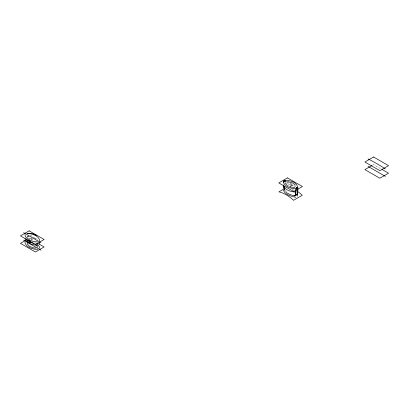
<?xml version="1.0" encoding="UTF-8"?>
<svg xmlns="http://www.w3.org/2000/svg" width="409" height="409" viewBox="0 0 409 409"><rect width="100%" height="100%" fill="white"/><g stroke="black" fill="none" stroke-linecap="round" stroke-linejoin="round"><path stroke-width="0.31" stroke-dasharray="2.04 1.53" d="M28.62 238.651L29.162 238.335L31.968 239.955M372.502 165.195L373.591 164.566L381.07 168.886M29.341 236.796L26.933 236.796A11.713 6.764 0 0 1 28.252 236.837M287.936 183.927L291.29 184.592L294.869 186.299M292.261 189.474L294.076 190.292M32.919 237.062L36.329 238.662M34.877 242.695L35.757 243.166M290.446 185.548A3.042 1.784 0.8 0 1 294.01 185.124M290.62 183.022A3.042 1.728 -0.8 0 1 290.462 185.553M286.315 183.063A3.042 1.728 -0.8 0 1 289.321 182.598M290.906 185.783A2.434 1.426 0.8 0 1 294.961 186.161M31.401 239.797A3.042 1.759 0 0 1 32.137 238.769A3.042 1.759 0 0 1 29.07 239.081M34.223 238.166A3.042 1.759 0 0 1 37.475 239.797M286.873 183.237A2.434 1.385 -0.8 0 1 290.605 183.585A2.434 1.385 -0.8 0 1 289.153 185.589M27.122 237.184A3.042 1.759 0 0 1 27.981 236.192M30.133 235.676A3.042 1.759 0 0 1 33.144 237.184M32.101 240.318A2.434 1.406 0 0 1 32.715 238.928M35.292 238.605A2.434 1.406 0 0 1 35.757 238.738M31.728 238.498A2.434 1.406 0 0 1 28.083 238.196M27.756 237.736A2.434 1.406 0 0 1 28.676 236.31M31.145 236.157A2.434 1.406 0 0 1 31.299 236.203M285.84 190.323A1.421 0.665 -7.9 0 1 286.003 190.19M296.356 190.63A35.353 20.409 60 0 1 296.822 190.931"/><path stroke-width="0.61" d="M295.968 188.074L295.958 188.114M295.906 190.456L295.922 189.975M295.707 193.723L295.917 190.149M295.937 189.49L295.963 188.861A0.726 0.44 2.4 0 0 296.188 188.846L296.397 188.789A6.396 3.86 2.4 0 0 297.517 188.176C298.335 182.404 289.056 179.592 284.291 180.701A3.016 1.656 -2.3 0 0 283.723 181.029L283.35 182.225M295.947 189.178L297.885 187.751L297.859 188.38M297.824 189.423L297.711 191.407M297.839 189.04L297.778 190.42M297.875 187.992L297.88 187.91A0.706 0.424 2.4 0 0 297.885 187.751M295.876 191.248L295.85 191.801M295.845 191.877L295.809 192.501M297.752 190.855L297.573 192.644M295.784 192.874L295.462 195.088L294.787 195.952L290.16 194.618L287.149 192.987M297.675 191.78L296.883 194.771M295.697 193.794L295.508 194.919A6.805 3.252 67.5 0 1 295.313 195.548L295.262 195.65A1.83 0.879 67.2 0 1 294.592 195.87L294.316 195.666M297.558 192.721L297.062 194.464L296.31 195.067M26.984 239.592L20.45 243.365L35.409 252L44.121 246.97L37.577 243.191M284.378 188.713L278.933 191.857A35.353 20.409 60 0 1 293.57 200.303L302.282 195.277A35.353 20.409 60 0 0 297.742 191.565M371.96 165.507L364.879 169.597L379.838 178.232L388.55 173.201L382.006 169.423M29.944 240.967L26.933 240.967A11.713 6.764 0 0 1 30.706 241.325M31.708 242.261L28.579 242.261A8.103 4.678 0 0 1 31.191 242.511L34.08 243.457M285.814 181.422L286.366 181.432M295.825 192.092C291.198 191.831 284.378 190.343 283.463 184.955M295.963 188.861C291.218 188.82 284.153 186.473 283.335 181.734M294.858 187.767L290.697 186.887M287.466 181.514L292.277 182.828M295.855 197.343C291.428 196.3 285.047 194.996 283.437 190.175M36.329 235.349L32.352 233.483L26.933 233.483A11.713 6.764 0 0 1 30.706 233.841C33.819 234.51 37.137 235.824 38.942 238.595A11.713 6.764 0 0 1 39.566 240.773M288.943 186.156L289.362 186.356M292.68 183.033L295.216 184.95M368.049 166.397L385.38 176.402M23.62 232.68L40.951 242.685M23.62 240.165L40.951 250.17M36.565 243.672L38.942 246.08A11.713 6.764 0 0 1 39.566 248.258M35.246 244.132L36.892 245.799A8.103 4.678 0 0 1 37.321 247.307M286.765 184.796L285.063 182.659M286.709 192.624L285.799 191.468M284.904 190.246L284.148 189.009L283.58 186.243M297.22 193.569L297.778 196.233M283.57 186.161L283.519 185.568M283.509 185.482L283.478 185.062L284.332 189.464A1.805 1.191 51.6 0 0 284.869 190.175M297.691 190.195L297.747 190.983M283.391 181.57A2.183 1.201 -2.3 0 1 285.257 180.492L285.262 180.706M285.252 181.32L285.252 180.456M285.247 181.187L285.247 181.1M295.513 186.018A3.042 1.784 0.8 0 1 295.666 186.259M290.405 187.118A2.434 1.426 0.8 0 1 290.405 186.315M288.12 185.64A2.434 1.385 -0.8 0 1 287.297 185.492M296.878 194.761A1.805 1.191 51.6 0 1 296.274 195.037M27.25 243.028A8.103 4.678 0 0 0 27.679 244.536L29.883 246.555L33.38 247.828A8.103 4.678 0 0 0 35.992 248.074M25.01 242.077A11.713 6.764 0 0 0 25.629 244.255C27.439 247.031 30.752 248.345 33.865 249.015A11.713 6.764 0 0 0 37.643 249.372M25.01 234.592A11.713 6.764 0 0 0 25.629 236.77C27.439 239.546 30.752 240.86 33.865 241.53A11.713 6.764 0 0 0 37.643 241.888M25.082 238.672A11.713 6.764 0 0 0 25.629 240.088C27.439 242.859 30.752 244.173 33.865 244.843A11.713 6.764 0 0 0 37.643 245.201M39.279 242.598A11.713 6.764 0 0 1 39.566 244.091M368.049 158.912A189.837 109.602 60 0 1 385.38 168.917M284.24 181.519L284.848 181.555L284.245 181.499M296.361 187.7L296.97 187.736L296.367 187.685M29.162 230.85L20.45 235.881L35.409 244.516L44.121 239.485L29.162 230.85M287.481 177.895L278.769 182.925L293.728 191.56L302.44 186.53L287.481 177.895M373.591 157L364.879 162.03L379.833 170.665L388.55 165.635L373.591 157"/></g></svg>
